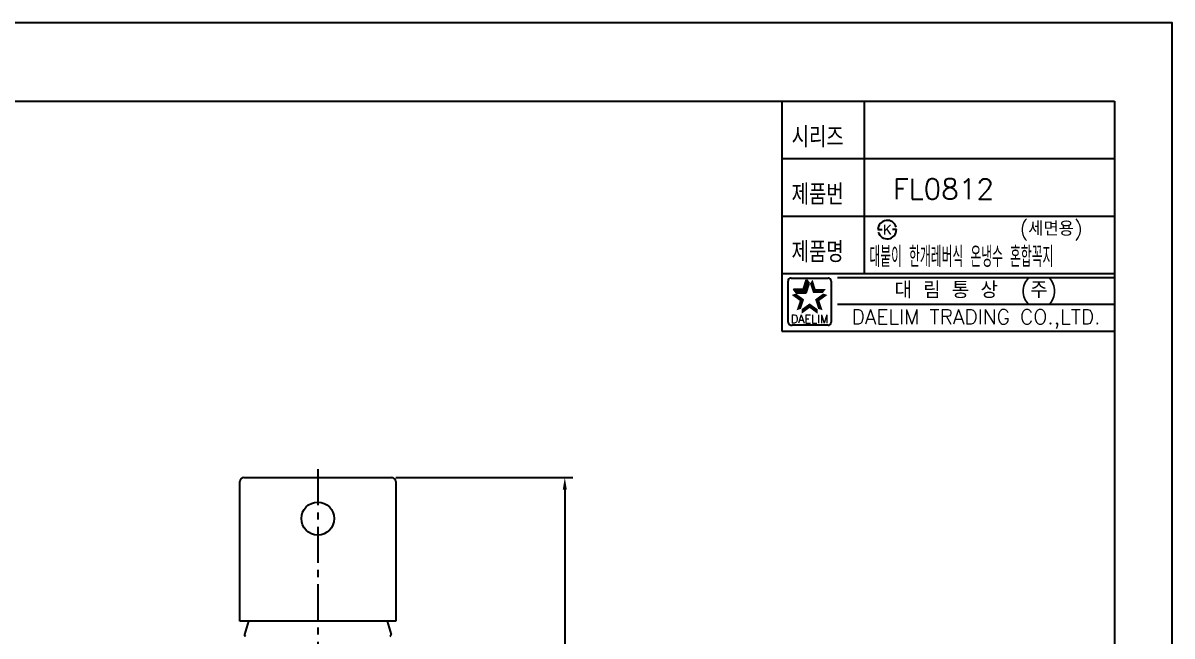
# Model space of a CAD drawing. Extents: x 16558 to 17152, y -14505 to -14085.
# Drawn here: x 16872 to 17151.9, y -14234.1 to -14084.8 of the extents above; entities that cross this region are included whole.
import ezdxf
from ezdxf.enums import TextEntityAlignment as Align

# ---------------------------------------------------------------- set-up
doc = ezdxf.new("R2010")
doc.units = 0
doc.header["$LTSCALE"] = 7
doc.header["$MEASUREMENT"] = 0
doc.linetypes.add('CENTER', pattern=[2, 1.25, -0.25, 0.25, -0.25])
doc.layers.get('0').update_dxf_attribs({"color": 2, "linetype": 'CONTINUOUS'})
for name, color, linetype in [('00_COMPONENTS', 7, 'CONTINUOUS'), ('CL', 1, 'CENTER'), ('D', 2, 'CONTINUOUS'), ('TXT', 4, 'CONTINUOUS')]:
    doc.layers.add(name, color=color, linetype=linetype)
doc.styles.add('GHS', font='ROMANS.shx', dxfattribs={"bigfont": 'GHS.shx'})
doc.styles.add('ROMANS', font='ROMANS.shx', dxfattribs={"height": 3.5})

msp = doc.modelspace()

# ---------------------------------------------------------------- linework, layer by layer
at = {"color": 7}
for p, q in [((17056.89, -14103.83), (17056.89, -14159.83)), ((17076.89, -14103.83), (17076.89, -14145.83)), ((17056.89, -14117.83), (17137.89, -14117.83)), ((17056.89, -14131.83), (17137.89, -14131.83)), ((17056.89, -14145.83), (17137.89, -14145.83)), ((17056.89, -14159.83), (17137.89, -14159.83))]:
    msp.add_line(p, q, dxfattribs=at)
at = {"color": 2, "linetype": 'Continuous'}
for p, q in [((17058.36, -14157.69), (17058.36, -14147.69)), ((17059.11, -14146.94), (17068.11, -14146.94)), ((17068.86, -14147.69), (17068.86, -14157.69)), ((17070.39, -14146.83), (17137.89, -14146.83)), ((17070.39, -14153.33), (17137.89, -14153.33)), ((17068.11, -14158.44), (17059.36, -14158.44))]:
    msp.add_line(p, q, dxfattribs=at)
at = {"color": 2}
for p, q in [((17062.13, -14149.64), (17062.88, -14147.34)), ((17062.79, -14150.56), (17063.54, -14148.25)), ((17063.54, -14148.25), (17062.88, -14147.34)), ((17060.37, -14150.56), (17059.7, -14149.64)), ((17059.7, -14149.64), (17062.13, -14149.64)), ((17060.37, -14150.56), (17062.79, -14150.56))]:
    msp.add_line(p, q, dxfattribs=at)
at = {"color": 7, "linetype": 'Continuous'}
for p, q in [((16926.95, -14230.5), (16925.95, -14233.71)), ((16960.7, -14230.5), (16961.71, -14233.71))]:
    msp.add_line(p, q, dxfattribs=at)
at = {"linetype": 'Continuous'}
msp.add_lwpolyline([(16557.89, -14504.83), (17151.89, -14504.83), (17151.89, -14084.83), (16557.89, -14084.83)], close=True, dxfattribs=at)
at = {"color": 2, "linetype": 'Continuous'}
for centre, radius, start, end in [((17059.11, -14147.69), 0.75, 90, 180), ((17068.11, -14147.69), 0.75, 0, 90), ((17059.24, -14157.57), 0.884, 188.1301, 278.1301), ((17068.11, -14157.69), 0.75, 270, 0)]:
    msp.add_arc(centre, radius, start, end, dxfattribs=at)
at = {"color": 7, "linetype": 'Continuous'}
for centre, start, end in [((16926.24, -14233.8), 162.646, 270), ((16961.42, -14233.8), 270, 17.354)]:
    msp.add_arc(centre, 0.3, start, end, dxfattribs=at)
at = {"color": 2}
for points in [[(17062.13, -14149.64), (17062.79, -14150.56), (17062.88, -14147.34), (17063.54, -14148.25)], [(17064.35, -14147.34), (17063.69, -14148.25), (17065.1, -14149.64), (17064.44, -14150.56)], [(17061.21, -14152.48), (17062.28, -14152.13), (17059.24, -14151.05), (17060.32, -14150.7)], [(17059.7, -14149.64), (17060.37, -14150.56), (17062.13, -14149.64), (17062.79, -14150.56)], [(17060.46, -14154.78), (17061.53, -14154.43), (17061.21, -14152.48), (17062.28, -14152.13)], [(17065.1, -14149.64), (17064.44, -14150.56), (17067.53, -14149.64), (17066.86, -14150.56)], [(17067.98, -14151.05), (17066.91, -14150.7), (17066.02, -14152.48), (17064.95, -14152.13)], [(17066.02, -14152.48), (17064.95, -14152.13), (17066.77, -14154.78), (17065.7, -14154.43)], [(17063.61, -14154.23), (17063.61, -14153.09), (17061.65, -14155.65), (17061.65, -14154.52)], [(17065.58, -14155.65), (17065.58, -14154.52), (17063.61, -14154.23), (17063.61, -14153.09)]]:
    msp.add_solid(points, dxfattribs=at)
at = {"layer": '00_COMPONENTS', "color": 7, "linetype": 'Continuous'}
for p, q in [((16924.83, -14230.5), (16924.83, -14196.5)), ((16925.83, -14195.5), (16961.83, -14195.5)), ((16962.83, -14196.5), (16962.83, -14230.5)), ((16962.83, -14230.5), (16924.83, -14230.5))]:
    msp.add_line(p, q, dxfattribs=at)
msp.add_circle((16943.83, -14205.5), 4, dxfattribs=at)
for centre, start, end in [((16925.83, -14196.5), 90.0307, 179.9964), ((16961.83, -14196.5), 0.0133, 89.9797)]:
    msp.add_arc(centre, 1, start, end, dxfattribs=at)
at = {"layer": 'CL'}
msp.add_line((16943.83, -14193.5), (16943.83, -14402.6), dxfattribs=at)
at = {"layer": 'D'}
for p, q in [((17080.27, -14135.15), (17080.77, -14135.15)), ((17080.77, -14135.15), (17081.27, -14135.15)), ((17084.27, -14135.15), (17083.77, -14135.15)), ((17084.77, -14135.15), (17084.27, -14135.15)), ((16962.83, -14195.5), (17005.99, -14195.5)), ((17003.99, -14198.5), (17003.99, -14360.1))]:
    msp.add_line(p, q, dxfattribs=at)
for start, end in [(15, 180), (195, 0)]:
    msp.add_arc((17082.52, -14135.15), 2.25, start, end, dxfattribs=at)
msp.add_solid([(17003.49, -14198.5), (17004.49, -14198.5), (17003.99, -14195.5)], dxfattribs=at)
at = {"layer": 'TXT', "color": 4}
for p, q in [((16583.89, -14103.83), (17137.89, -14103.83)), ((17137.89, -14103.83), (17137.89, -14493.83))]:
    msp.add_line(p, q, dxfattribs=at)

# ---------------------------------------------------------------- texts
at = {"color": 7, "style": 'GHS'}
msp.add_text('FL0812', height=5, dxfattribs=at).set_placement((17096.21, -14125.25), align=Align.MIDDLE)
at = {"style": 'GHS'}
msp.add_text('(세면용)', height=3.5, dxfattribs=at).set_placement((17114.77, -14136.65))
at = {"style": 'GHS', "width": 0.5}
msp.add_text('대붙이 한개레버식 온냉수 혼합꼭지', height=5, dxfattribs=at).set_placement((17078.18, -14144.27))
at = {"color": 7, "linetype": 'Continuous'}
for s, height, style, p in [('대 림 통 상  (주)', 4, 'GHS', (17104.15, -14150.13)), ('DAELIM TRADING CO.,LTD.', 3.6, 'ROMANS', (17104.15, -14156.9))]:
    msp.add_text(s, height=height, dxfattribs=dict(at, style=style)).set_placement(p, align=Align.MIDDLE)
at = {"color": 2, "linetype": 'Continuous', "style": 'ROMANS'}
msp.add_text('DAELIM', height=2, dxfattribs=at).set_placement((17063.61, -14157.89), align=Align.CENTER)
at = {"layer": 'D', "style": 'GHS', "width": 0.8}
for s, p in [('시리즈', (17059.23, -14115.1)), ('제품번', (17059.23, -14129.1)), ('제품명', (17059.23, -14143.1))]:
    msp.add_text(s, height=5, dxfattribs=at).set_placement(p)
at = {"layer": 'D', "style": 'GHS'}
msp.add_text('K', height=2.39, dxfattribs=at).set_placement((17082.52, -14135.15), align=Align.MIDDLE)

doc.saveas('drawing.dxf')
